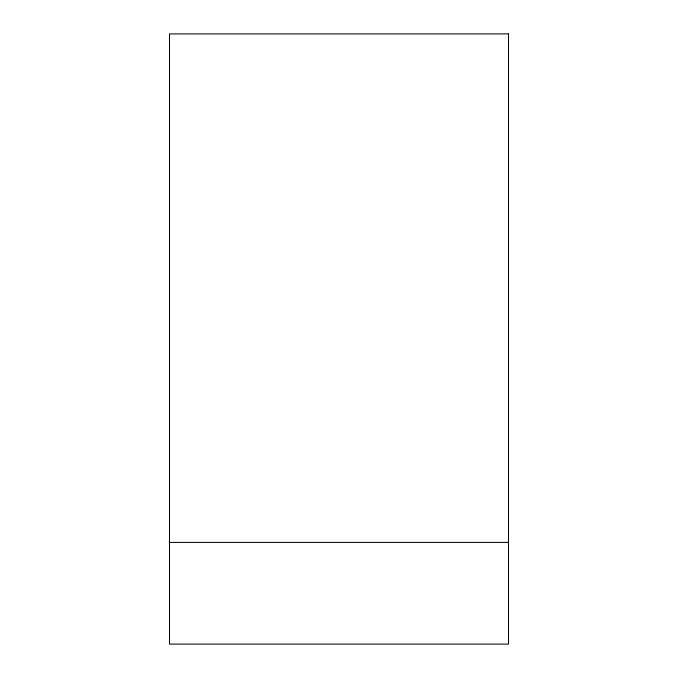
<?xml version="1.0" encoding="UTF-8"?>
<svg xmlns="http://www.w3.org/2000/svg" width="678" height="678" viewBox="0 0 678 678"><rect width="100%" height="100%" fill="white"/><g stroke="black" fill="none" stroke-linecap="round" stroke-linejoin="round"><path stroke-width="1.02" d="M169.5 542.4L508.5 542.4M508.5 33.9L169.5 33.9L169.5 644.1L508.5 644.1L508.5 33.9"/></g></svg>
